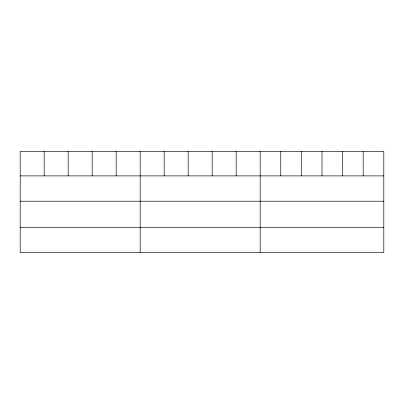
<?xml version="1.0" encoding="UTF-8"?>
<svg xmlns="http://www.w3.org/2000/svg" width="404" height="404" viewBox="0 0 404 404"><rect width="100%" height="100%" fill="white"/><g stroke="black" fill="none" stroke-linecap="round" stroke-linejoin="round"><path stroke-width="0.61" d="M383.8 175.892L383.8 252.616L20.2 252.616L20.2 151.384L383.8 151.384L383.8 175.892L20.2 175.892M20.2 201.212L383.8 201.212M20.2 227.295L383.8 227.295M363.196 151.384L363.196 175.892M342.592 151.384L342.592 175.892M321.988 151.384L321.988 175.892M301.384 151.384L301.384 175.892M280.78 151.384L280.78 175.892M260.176 151.384L260.176 252.616M236.178 151.384L236.178 175.892M212.181 151.384L212.181 175.892M188.183 151.384L188.183 175.892M164.186 151.384L164.186 175.892M140.188 151.384L140.188 252.616M116.19 151.384L116.19 175.892M92.193 151.384L92.193 175.892M68.195 151.384L68.195 175.892M44.198 151.384L44.198 175.892"/></g></svg>
